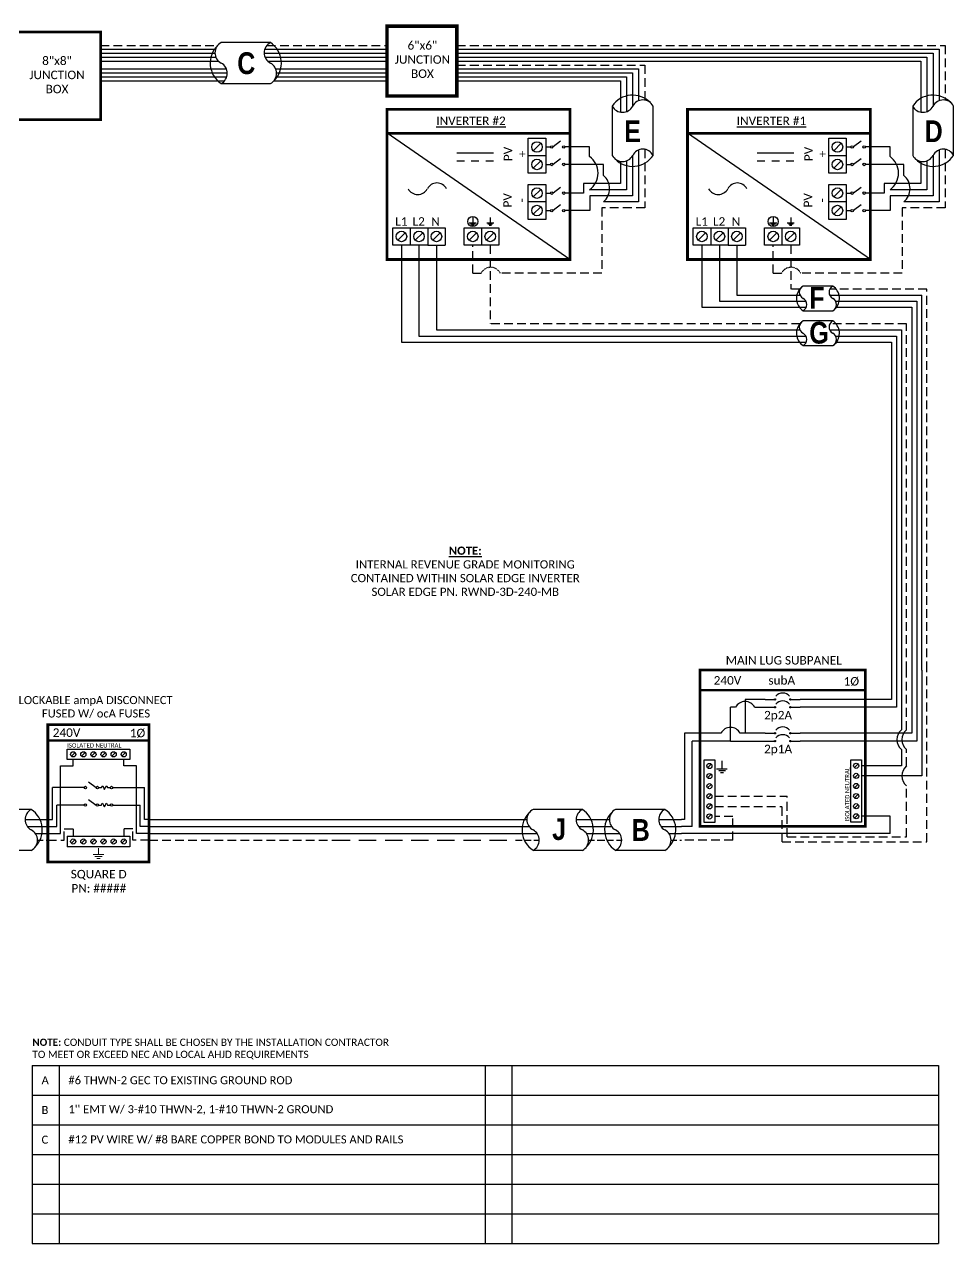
# Model space of a CAD drawing. Header units: feet. Extents: x 8865 to 9501, y 21602 to 22148.
# Drawn here: x 9101 to 9501, y 21602 to 22128 of the extents above; entities that cross this region are included whole.
import ezdxf

# ---------------------------------------------------------------- set-up
doc = ezdxf.new("R2010")
doc.units = ezdxf.units.FT
doc.header["$MEASUREMENT"] = 0
doc.linetypes.add('DASHED', pattern=[0.75, 0.5, -0.25])
doc.linetypes.add('HIDDEN', pattern=[0.375, 0.25, -0.125])
for name, color, linetype in [('ONE LINE BLOCKS', 7, 'Continuous'), ('TABLES', 7, 'Continuous'), ('TEXT', 7, 'Continuous'), ('Z - TITLEBLOCK TXT', 7, 'Continuous')]:
    doc.layers.add(name, color=color, linetype=linetype)
doc.styles.add('ONE LINE TXT', font='techb___.ttf')
doc.styles.get("Standard").update_dxf_attribs({"font": 'calibri.ttf'})

# ---------------------------------------------------------------- blocks, each defined once
blk = doc.blocks.new('2inverterSub')
at = {"layer": 'ONE LINE BLOCKS', "linetype": 'Continuous'}
h = blk.add_hatch(color=1, dxfattribs=at)
h.dxf.hatch_style = 1
edge = h.paths.add_edge_path()
edge.add_arc((40.28, 60.73), 0.291, 0, 360)
h = blk.add_hatch(color=1, dxfattribs=at)
h.dxf.hatch_style = 1
edge = h.paths.add_edge_path()
edge.add_arc((46.96, 60.73), 0.291, 0, 360)
h = blk.add_hatch(color=1, dxfattribs=at)
h.dxf.hatch_style = 1
edge = h.paths.add_edge_path()
edge.add_arc((40.28, 57.35), 0.291, 0, 360)
h = blk.add_hatch(color=1, dxfattribs=at)
h.dxf.hatch_style = 1
edge = h.paths.add_edge_path()
edge.add_arc((46.96, 57.35), 0.291, 0, 360)
h = blk.add_hatch(color=1, dxfattribs=at)
h.dxf.hatch_style = 1
edge = h.paths.add_edge_path()
edge.add_arc((40.28, 46.17), 0.291, 0, 360)
h = blk.add_hatch(color=1, dxfattribs=at)
h.dxf.hatch_style = 1
edge = h.paths.add_edge_path()
edge.add_arc((40.28, 42.79), 0.291, 0, 360)
h = blk.add_hatch(color=1, dxfattribs=at)
h.dxf.hatch_style = 1
edge = h.paths.add_edge_path()
edge.add_arc((46.96, 46.17), 0.291, 0, 360)
h = blk.add_hatch(color=1, dxfattribs=at)
h.dxf.hatch_style = 1
edge = h.paths.add_edge_path()
edge.add_arc((46.96, 42.79), 0.291, 0, 360)
at = {"color": 7, "linetype": 'Continuous'}
for p, q in [((90.5, 73.37), (90.5, 60.73)), ((99.2, 73.37), (99.2, 46.17)), ((36.09, 60.73), (27.43, 60.73)), ((27.43, 60.73), (27.43, 46.17)), ((90.5, 60.73), (51.15, 60.73)), ((17.02, 46.17), (1.34, 46.17)), ((1.34, 46.17), (1.34, 9)), ((36.09, 46.17), (25.26, 46.17)), ((99.2, 46.17), (51.15, 46.17)), ((1.34, 9), (0, 9))]:
    blk.add_line(p, q, dxfattribs=at)
at = {"color": 10, "linetype": 'Continuous'}
for p, q in [((92.67, 73.37), (92.67, 57.35)), ((101.37, 73.37), (101.37, 42.79)), ((21.14, 42.79), (21.14, 57.35)), ((23.31, 57.35), (21.14, 57.35)), ((31.55, 57.35), (36.09, 57.35)), ((92.67, 57.35), (51.15, 57.35)), ((21.14, 42.79), (4.63, 42.79)), ((4.63, 6), (4.63, 42.79)), ((21.14, 42.79), (36.09, 42.79)), ((101.37, 42.79), (51.15, 42.79)), ((4.63, 6), (0, 6))]:
    blk.add_line(p, q, dxfattribs=at)
at = {"color": 253, "linetype": 'Continuous'}
for p, q in [((94.85, 73.37), (94.85, 47.66)), ((103.55, 73.37), (103.55, 27.76)), ((94.85, 39.1), (94.85, 32.11)), ((94.85, 32.11), (77.54, 32.11)), ((103.55, 27.76), (77.54, 27.76)), ((89.88, 10.36), (77.54, 10.36)), ((89.88, 3), (89.88, 10.36)), ((89.88, 3), (0, 3))]:
    blk.add_line(p, q, dxfattribs=at)
at = {"color": 10, "linetype": 'Continuous'}
blk.add_arc((27.43, 55.19), 4.65, 27.6639, 152.3361, dxfattribs=at)
at = {"color": 7, "linetype": 'Continuous'}
blk.add_arc((21.14, 44.01), 4.65, 27.6639, 152.3361, dxfattribs=at)
at = {"color": 253, "linetype": 'Continuous'}
blk.add_arc((98.43, 43.38), 5.58, 129.9215, 230.0785, dxfattribs=at)
at = {"layer": 'ONE LINE BLOCKS', "lineweight": 50}
blk.add_line((8.04, 64.67), (79.2, 64.67), dxfattribs=at)
at = {"layer": 'ONE LINE BLOCKS', "lineweight": 50, "const_width": 1.19}
blk.add_lwpolyline([(8.04, 6.01), (8.04, 73.37), (79.2, 73.37), (79.2, 6.01)], close=True, dxfattribs=at)
at = {"layer": 'TEXT', "color": 92, "linetype": 'HIDDEN', "ltscale": 15}
for p, q in [((97.02, 47.66), (97.02, 73.37)), ((105.72, -0.66), (105.72, 73.37)), ((97.02, 32.03), (97.02, 39.1)), ((97.02, 1.52), (97.02, 23.48)), ((14.31, 18.99), (45.6, 18.99)), ((45.6, 1.52), (45.6, 18.99)), ((14.31, 14.64), (43.39, 14.64)), ((43.39, -0.66), (43.39, 14.64)), ((22.14, 10.28), (14.31, 10.28)), ((22.14, 0), (22.14, 10.28)), ((22.14, 0), (0, 0)), ((45.6, 1.52), (97.02, 1.52)), ((43.39, -0.66), (105.72, -0.66))]:
    blk.add_line(p, q, dxfattribs=at)
at = {"layer": 'TEXT', "color": 92, "linetype": 'HIDDEN', "flags": 128}
for points in [[(17.42, 34.26), (17.42, 30.76)], [(15.08, 30.76), (19.76, 30.76)], [(18.95, 29.89), (15.89, 29.89)], [(18.13, 29.02), (16.7, 29.02)]]:
    blk.add_lwpolyline(points, dxfattribs=at)
at = {"layer": 'TEXT', "color": 92, "linetype": 'Continuous', "ltscale": 4}
for centre in [(100.49, 43.38), (100.49, 27.76)]:
    blk.add_arc(centre, 5.51, 129.059, 230.941, dxfattribs=at)
at = {"layer": 'Z - TITLEBLOCK TXT', "color": 1, "linetype": 'Continuous'}
for p, q in [((9.77, 7.69), (9.77, 34.63)), ((9.77, 34.63), (14.31, 34.63)), ((14.31, 34.63), (14.31, 7.69)), ((73, 7.76), (73, 34.71)), ((73, 34.71), (77.54, 34.71)), ((77.54, 34.71), (77.54, 7.76)), ((14.31, 7.69), (9.77, 7.69)), ((77.54, 7.76), (73, 7.76))]:
    blk.add_line(p, q, dxfattribs=at)
at = {"layer": 'Z - TITLEBLOCK TXT', "color": 4, "linetype": 'Continuous'}
for p, q in [((12.83, 32.82), (11.25, 31.25)), ((76.06, 32.9), (74.49, 31.32)), ((12.83, 28.47), (11.25, 26.9)), ((76.06, 28.54), (74.49, 26.97)), ((12.83, 24.12), (11.25, 22.55)), ((76.06, 24.19), (74.49, 22.62)), ((12.83, 19.77), (11.25, 18.2)), ((76.06, 19.84), (74.49, 18.27)), ((12.83, 15.42), (11.25, 13.85)), ((12.83, 11.07), (11.25, 9.5)), ((76.06, 15.49), (74.49, 13.92)), ((76.06, 11.14), (74.49, 9.57))]:
    blk.add_line(p, q, dxfattribs=at)
at = {"layer": 'Z - TITLEBLOCK TXT', "color": 1, "linetype": 'Continuous', "flags": 128}
for points in [[(36.09, 60.73), (40.28, 60.73)], [(36.09, 60.73), (40.28, 60.73)], [(46.96, 60.73), (51.15, 60.73)], [(36.09, 57.35), (40.28, 57.35)], [(36.09, 57.35), (40.28, 57.35)], [(46.96, 57.35), (51.15, 57.35)], [(36.09, 46.17), (40.28, 46.17)], [(36.09, 46.17), (40.28, 46.17)], [(36.09, 42.79), (40.28, 42.79)], [(36.09, 42.79), (40.28, 42.79)], [(46.96, 46.17), (51.15, 46.17)], [(46.96, 42.79), (51.15, 42.79)]]:
    blk.add_lwpolyline(points, dxfattribs=at)
at = {"layer": 'Z - TITLEBLOCK TXT', "color": 1, "linetype": 'Continuous'}
for centre in [(40.28, 60.73), (46.96, 60.73), (40.28, 57.35), (46.96, 57.35), (40.28, 46.17), (40.28, 42.79), (46.96, 46.17), (46.96, 42.79)]:
    blk.add_circle(centre, 0.291, dxfattribs=at)
at = {"layer": 'Z - TITLEBLOCK TXT', "color": 4, "linetype": 'Continuous'}
for centre in [(12.04, 32.04), (75.27, 32.11), (12.04, 27.69), (75.27, 27.76), (12.04, 23.34), (75.27, 23.41), (12.04, 18.99), (75.27, 19.06), (75.27, 14.71), (12.04, 14.64), (12.04, 10.28), (75.27, 10.36)]:
    blk.add_circle(centre, 1.11, dxfattribs=at)
at = {"layer": 'Z - TITLEBLOCK TXT', "color": 1, "linetype": 'Continuous'}
for centre in [(43.62, 59.53), (43.62, 56.15), (43.62, 44.97), (43.62, 41.59)]:
    blk.add_arc(centre, 3.93, 40.3392, 139.6608, dxfattribs=at)
at = {"layer": 'TABLES', "color": 1, "linetype": 'Continuous'}
for s, p in [('2p2A', (35.59, 52.11)), ('2p1A', (35.59, 37.55))]:
    blk.add_text(s, height=3.658, dxfattribs=at).set_placement(p)
at = {"layer": 'TABLES', "color": 4, "linetype": 'Continuous'}
blk.add_text('ISOLATED NEUTRAL', height=1.8743, rotation=90, dxfattribs=at).set_placement((72.35, 8.12))
at = {"layer": 'TEXT', "color": 1, "attachment_point": 5}
for s, width, gutter_width, insert, char_height in [('MAIN LUG SUBPANEL ', 62.3984, 7.17, (44.08, 77.57), 3.6576), ('240V', 0.1481, 0.75, (19.83, 68.92), 3.658), ('subA', 0.1481, 0.75, (43.21, 68.92), 3.658), ('1Ø', 0.1481, 0.75, (73.19, 68.41), 3.658)]:
    blk.add_mtext_dynamic_manual_height_columns(s, width=width, gutter_width=gutter_width, heights=[0], dxfattribs=dict(at, insert=insert, char_height=char_height))
blk = doc.blocks.new('*U17')
at = {"color": 7, "linetype": 'Continuous'}
for p, q in [((-7.14, 13.31), (-28.39, 13.31)), ((-28.39, -4.31), (-7.14, -4.31))]:
    blk.add_line(p, q, dxfattribs=at)
at = {"color": 7}
for p, q in [((-35.53, 9), (-31.05, 9)), ((-9.81, 9), (0, 9))]:
    blk.add_line(p, q, dxfattribs=at)
at = {"color": 10}
for p, q in [((-35.53, 6), (-30.11, 6)), ((-8.87, 6), (0, 6))]:
    blk.add_line(p, q, dxfattribs=at)
at = {"color": 253}
for p, q in [((-35.53, 3), (-26.66, 3)), ((-5.41, 3), (0, 3))]:
    blk.add_line(p, q, dxfattribs=at)
at = {"color": 92, "linetype": 'HIDDEN', "ltscale": 10}
for p, q in [((-4.48, 0), (0, 0)), ((-35.53, 0), (-25.72, 0))]:
    blk.add_line(p, q, dxfattribs=at)
at = {"color": 7, "linetype": 'Continuous'}
for centre, start, end in [((-22.54, 4.5), 133.9732, 236.4265), ((-12.99, 4.5), 313.9732, 56.4265)]:
    blk.add_arc(centre, 10.58, start, end, dxfattribs=at)
at = {"linetype": 'Continuous'}
for centre, start, end in [((-26.08, 8.91), 117.6639, 242.3361), ((-4.83, 8.91), 117.6639, 242.3361), ((-30.7, 0.09), 297.6639, 62.3361), ((-9.45, 0.09), 297.6639, 62.3361)]:
    blk.add_arc(centre, 4.98, start, end, dxfattribs=at)
blk = doc.blocks.new('*U24')
at = {"color": 7, "linetype": 'Continuous'}
for p, q in [((-7.14, 13.31), (-28.39, 13.31)), ((-28.39, -4.31), (-7.14, -4.31))]:
    blk.add_line(p, q, dxfattribs=at)
at = {"color": 7}
for p, q in [((-35.53, 9), (-31.05, 9)), ((-9.81, 9), (0, 9))]:
    blk.add_line(p, q, dxfattribs=at)
at = {"color": 10}
for p, q in [((-35.53, 6), (-30.11, 6)), ((-8.87, 6), (0, 6))]:
    blk.add_line(p, q, dxfattribs=at)
at = {"color": 253}
for p, q in [((-35.53, 3), (-26.66, 3)), ((-5.41, 3), (0, 3))]:
    blk.add_line(p, q, dxfattribs=at)
at = {"color": 92, "linetype": 'HIDDEN', "ltscale": 10}
for p, q in [((-4.48, 0), (0, 0)), ((-35.53, 0), (-25.72, 0))]:
    blk.add_line(p, q, dxfattribs=at)
at = {"color": 7, "linetype": 'Continuous'}
for centre, start, end in [((-22.54, 4.5), 133.9732, 236.4265), ((-12.99, 4.5), 313.9732, 56.4265)]:
    blk.add_arc(centre, 10.58, start, end, dxfattribs=at)
at = {"linetype": 'Continuous'}
for centre, start, end in [((-26.08, 8.91), 117.6639, 242.3361), ((-4.83, 8.91), 117.6639, 242.3361), ((-30.7, 0.09), 297.6639, 62.3361), ((-9.45, 0.09), 297.6639, 62.3361)]:
    blk.add_arc(centre, 4.98, start, end, dxfattribs=at)
blk = doc.blocks.new('*U25')
at = {"lineweight": 50}
blk.add_line((-43.61, 43.06), (0, 43.06), dxfattribs=at)
at = {"color": 1, "linetype": 'Continuous'}
for p, q in [((-35.27, 34.78), (-35.27, 39.32)), ((-35.27, 39.32), (-8.32, 39.32)), ((-8.32, 39.32), (-8.32, 34.78)), ((-8.32, 34.78), (-35.27, 34.78)), ((-26.07, 25.18), (-22.81, 22.74)), ((-21.73, 22.73), (-20.49, 22.73)), ((-17.94, 22.73), (-16.7, 22.73)), ((-26.07, 17.65), (-22.81, 15.2)), ((-21.73, 15.2), (-20.49, 15.2)), ((-17.94, 15.2), (-16.7, 15.2)), ((-35.27, 1.76), (-8.32, 1.76)), ((-35.27, 1.76), (-35.27, -2.78)), ((-8.32, 1.76), (-8.32, -2.78)), ((-8.32, -2.78), (-35.27, -2.78))]:
    blk.add_line(p, q, dxfattribs=at)
at = {"color": 4, "linetype": 'Continuous'}
for p, q in [((-31.89, 37.83), (-33.46, 36.26)), ((-27.53, 37.83), (-29.11, 36.26)), ((-23.18, 37.83), (-24.76, 36.26)), ((-18.83, 37.83), (-20.41, 36.26)), ((-14.48, 37.83), (-16.06, 36.26)), ((-10.13, 37.83), (-11.7, 36.26)), ((-31.89, 0.28), (-33.46, -1.3)), ((-27.53, 0.28), (-29.11, -1.3)), ((-23.18, 0.28), (-24.76, -1.3)), ((-18.83, 0.28), (-20.41, -1.3)), ((-14.48, 0.28), (-16.06, -1.3)), ((-10.13, 0.28), (-11.7, -1.3))]:
    blk.add_line(p, q, dxfattribs=at)
at = {"color": 253, "linetype": 'Continuous'}
for p, q in [((-38.16, 3), (-38.16, 32.17)), ((-38.16, 32.17), (-32.67, 32.17)), ((-32.67, 32.17), (-32.67, 34.78)), ((-10.92, 32.17), (-10.92, 34.78)), ((-5.43, 32.17), (-10.92, 32.17)), ((-5.43, 3), (-5.43, 32.17)), ((-43.61, 3), (-38.16, 3)), ((0, 3), (-5.43, 3))]:
    blk.add_line(p, q, dxfattribs=at)
at = {"color": 7, "linetype": 'Continuous'}
for p, q in [((-27.97, 22.73), (-41.66, 22.73)), ((-41.66, 9), (-41.66, 22.73)), ((-15.62, 22.73), (-1.93, 22.73)), ((-1.93, 9), (-1.93, 22.73))]:
    blk.add_line(p, q, dxfattribs=at)
at = {"color": 10, "linetype": 'Continuous'}
for p, q in [((-27.97, 15.2), (-39.8, 15.2)), ((-39.8, 6), (-39.8, 15.2)), ((-15.62, 15.2), (-3.79, 15.19)), ((-3.79, 6), (-3.79, 15.2)), ((-43.61, 6), (-39.8, 6)), ((0, 6), (-3.79, 6))]:
    blk.add_line(p, q, dxfattribs=at)
at = {"color": 7}
for p, q in [((-43.61, 9), (-41.66, 9)), ((0, 9), (-1.93, 9))]:
    blk.add_line(p, q, dxfattribs=at)
at = {"color": 92, "linetype": 'HIDDEN', "ltscale": 15}
for p, q in [((-43.61, 0), (-36.58, 0)), ((-36.58, 0), (-36.58, 4.9)), ((-36.58, 4.9), (-32.67, 4.9)), ((-32.67, 4.9), (-32.67, 1.76)), ((-7.01, 4.9), (-10.92, 4.9)), ((-10.92, 4.9), (-10.92, 1.76)), ((-7.01, 0), (-7.01, 4.9)), ((0, 0), (-7.01, 0))]:
    blk.add_line(p, q, dxfattribs=at)
at = {"lineweight": 50, "const_width": 1.19}
blk.add_lwpolyline([(-43.61, -9.34), (-43.61, 49.84), (0, 49.84), (0, -9.34)], close=True, dxfattribs=at)
at = {"color": 92, "linetype": 'Continuous', "lineweight": 5, "ltscale": 0.05, "flags": 128}
for points in [[(-21.8, -3.32), (-21.8, -6.17)], [(-24.14, -6.17), (-19.45, -6.17)], [(-20.27, -7.03), (-23.32, -7.03)], [(-21.08, -7.9), (-22.51, -7.9)]]:
    blk.add_lwpolyline(points, dxfattribs=at)
at = {"color": 4, "linetype": 'Continuous'}
for centre in [(-32.67, 37.05), (-28.32, 37.05), (-23.97, 37.05), (-19.62, 37.05), (-15.27, 37.05), (-10.92, 37.05), (-32.67, -0.51), (-28.32, -0.51), (-23.97, -0.51), (-19.62, -0.51), (-15.27, -0.51), (-10.92, -0.51)]:
    blk.add_circle(centre, 1.11, dxfattribs=at)
at = {"color": 1, "linetype": 'Continuous'}
for centre in [(-27.43, 22.73), (-22.27, 22.73), (-16.16, 22.73), (-27.43, 15.2), (-22.27, 15.2), (-16.16, 15.19)]:
    blk.add_circle(centre, 0.541, dxfattribs=at)
for points in [[(-20.49, 22.73), (-20.12, 23.49), (-19.22, 21.97), (-18.39, 23.49), (-17.94, 22.73)], [(-20.49, 15.2), (-20.12, 15.96), (-19.22, 14.43), (-18.39, 15.96), (-17.94, 15.2)]]:
    blk.add_spline(points, degree=3, dxfattribs=at)
at = {"color": 7}
blk.add_blockref('*U24', (-43.61, 0), dxfattribs=at)
at = {"color": 4, "linetype": 'Continuous'}
blk.add_text('ISOLATED NEUTRAL', height=1.8743, dxfattribs=at).set_placement((-35.32, 39.97))
at = {"color": 1}
for s, width, gutter_width, heights, insert, char_height, attachment_point in [('\\A1;\\pi2.6661;LOCKABLE ampA DISCONNECT \\P\\pi12.722;FUSED W/ ocA FUSES', 71.8931, 92.23, [18.56], (-58.88, 62.16), 3.4544, 1), ('240V', 0.1481, 0.75, [0], (-35.55, 46.4), 3.658, 5), ('1Ø', 0.1481, 0.75, [0], (-4.98, 46.1), 3.658, 5), ('\\A1;\\pi5.5987,t23.887;SQUARE D\\P\\pi5.8899,t24.178;PN: #####', 35.0816, 28.88, [13.54], (-39.35, -12.75), 3.6576, 1)]:
    blk.add_mtext_dynamic_manual_height_columns(s, width=width, gutter_width=gutter_width, heights=heights, dxfattribs=dict(at, insert=insert, char_height=char_height, attachment_point=attachment_point))
blk = doc.blocks.new('*U23')
at = {"color": 7}
blk.add_line((-79.14, 9), (0, 9), dxfattribs=at)
at = {"color": 10}
blk.add_line((-79.14, 6), (0, 6), dxfattribs=at)
at = {"color": 253}
blk.add_line((-79.14, 3), (0, 3), dxfattribs=at)
at = {"color": 92, "linetype": 'HIDDEN', "ltscale": 15}
blk.add_line((-79.14, 0), (0, 0), dxfattribs=at)
blk = doc.blocks.new('*T21')
at = {"linetype": 'ByBlock', "lineweight": -2, "transparency": 16777216}
for p, q in [((0, 0), (390.51, 0)), ((0, 0), (0, -76.8)), ((11.58, 0), (11.58, -76.8)), ((195.1, 0), (195.1, -76.8)), ((206.68, 0), (206.68, -76.8)), ((390.51, 0), (390.51, -76.8)), ((0, -12.8), (390.51, -12.8)), ((0, -25.61), (390.51, -25.61)), ((0, -38.41), (390.51, -38.41)), ((0, -51.22), (390.51, -51.22)), ((0, -64.02), (390.51, -64.02)), ((0, -76.8), (390.51, -76.8))]:
    blk.add_line(p, q, dxfattribs=at)
at = {"color": 0, "linetype": 'Continuous', "transparency": 16777216, "char_height": 3.4544, "attachment_point": 4}
for s, insert, width in [('{\\fCalibri|b0|i0|c0;A', (4.06, -6.4), 3.4544), ('{\\fCalibri|b0|i0|c0;#6 THWN-2 GEC TO EXISTING GROUND ROD', (15.65, -6.4), 175.3856), ('{\\fCalibri|b0|i0|c0;', (199.16, -6.4), 3.4544), ('{\\fCalibri|b0|i0|c0;', (210.74, -6.4), 175.7027), ('{\\fCalibri|b0|i0|c0;B', (4.06, -19.21), 3.4544), ("{\\fCalibri|b0|i0|c0;1'' EMT W/ 3-#10 THWN-2, 1-#10 THWN-2 GROUND", (15.65, -19.21), 175.3856), ('{\\fCalibri|b0|i0|c0;', (199.16, -19.21), 3.4544), ('{\\fCalibri|b0|i0|c0;', (210.74, -19.21), 175.7027), ('{\\fCalibri|b0|i0|c0;C', (4.06, -32.01), 3.4544), ('{\\fCalibri|b0|i0|c0;#12 PV WIRE W/ #8 BARE COPPER BOND TO MODULES AND RAILS', (15.65, -32.01), 175.3856), ('{\\fCalibri|b0|i0|c0;', (199.16, -32.01), 3.4544), ('{\\fCalibri|b0|i0|c0;', (210.74, -32.01), 175.7027), ('{\\fCalibri|b0|i0|c0;', (4.06, -44.82), 3.4544), ('{\\fCalibri|b0|i0|c0;', (15.65, -44.82), 175.3856), ('{\\fCalibri|b0|i0|c0;', (199.16, -44.82), 3.4544), ('{\\fCalibri|b0|i0|c0;', (210.74, -44.82), 175.7027), ('{\\fCalibri|b0|i0|c0;', (4.06, -57.62), 3.4544), ('{\\fCalibri|b0|i0|c0;', (15.65, -57.62), 175.3856), ('{\\fCalibri|b0|i0|c0;', (199.16, -57.62), 3.4544), ('{\\fCalibri|b0|i0|c0;', (210.74, -57.62), 175.7027), ('{\\fCalibri|b0|i0|c0;', (4.06, -70.41), 3.4544), ('{\\fCalibri|b0|i0|c0;', (15.65, -70.41), 175.3856), ('{\\fCalibri|b0|i0|c0;', (199.16, -70.41), 3.4544), ('{\\fCalibri|b0|i0|c0;', (210.74, -70.41), 175.7027)]:
    blk.add_mtext(s, dxfattribs=dict(at, insert=insert, width=width))
blk = doc.blocks.new('6x6box')
at = {"lineweight": 50, "const_width": 1.53}
blk.add_lwpolyline([(30.1, 0), (0, 0), (0, 30.1), (30.1, 30.1)], close=True, dxfattribs=at)
at = {"color": 1, "insert": (15.24, 15.71), "char_height": 3.6576, "width": 0.4767, "attachment_point": 5}
blk.add_mtext('6"x6"  JUNCTION BOX  ', dxfattribs=at)
blk = doc.blocks.new('8x8box')
at = {"lineweight": 50, "const_width": 1.19}
blk.add_lwpolyline([(37.78, 0), (0, 0), (0, 37.78), (37.78, 37.78)], close=True, dxfattribs=at)
at = {"color": 1, "insert": (19.03, 19.26), "char_height": 3.6576, "attachment_point": 5}
blk.add_mtext_dynamic_manual_height_columns('8"x8"  JUNCTION BOX ', width=0.4767, gutter_width=7.17, heights=[0], dxfattribs=at)
blk = doc.blocks.new('*U29')
at = {"color": 7}
blk.add_line((-79.14, 9), (0, 9), dxfattribs=at)
at = {"color": 10}
blk.add_line((-79.14, 6), (0, 6), dxfattribs=at)
at = {"color": 253}
blk.add_line((-79.14, 3), (0, 3), dxfattribs=at)
at = {"color": 92, "linetype": 'DASHED', "ltscale": 15}
blk.add_line((-79.14, 0), (0, 0), dxfattribs=at)
at = {"color": 1, "insert": (-22.08, 115.96), "char_height": 3.5433, "attachment_point": 5}
blk.add_mtext_dynamic_manual_height_columns('{\\fCalibri|b1|i0|c0|p34;\\LNOTE:\\P}INTERNAL REVENUE GRADE MONITORING\\PCONTAINED WITHIN SOLAR EDGE INVERTER\\PSOLAR EDGE PN. RWND-3D-240-MB', width=99.534, gutter_width=7.17, heights=[0], dxfattribs=at)

msp = doc.modelspace()

# ---------------------------------------------------------------- linework, layer by layer
at = {"color": 7, "linetype": 'Continuous'}
for p, q in [((9207.02, 22119.7), (9185.78, 22119.7)), ((9133.85, 22115.12), (9183.12, 22115.12)), ((9204.36, 22115.12), (9257.37, 22115.12)), ((9287.37, 22115.12), (9492.46, 22115.12)), ((9492.46, 22115.12), (9492.46, 22092.23)), ((9133.85, 22111.73), (9184.61, 22111.73)), ((9205.86, 22111.74), (9257.26, 22111.74)), ((9287.37, 22111.73), (9487.22, 22111.73)), ((9487.22, 22111.73), (9487.22, 22089.75)), ((9133.85, 22106.66), (9188.44, 22106.66)), ((9133.85, 22103.27), (9187.27, 22103.27)), ((9208.52, 22103.27), (9257.37, 22103.27)), ((9209.69, 22106.66), (9257.37, 22106.66)), ((9287.37, 22106.66), (9363.03, 22106.66)), ((9287.37, 22103.27), (9357.79, 22103.27)), ((9357.79, 22103.27), (9357.79, 22089.75)), ((9363.03, 22106.66), (9363.03, 22092.23)), ((9185.78, 22102.08), (9207.02, 22102.08)), ((9354.27, 22092.33), (9354.27, 22071.09)), ((9371.9, 22071.09), (9371.9, 22092.33)), ((9483.7, 22092.33), (9483.7, 22071.09)), ((9501.33, 22071.09), (9501.33, 22092.33)), ((9336.04, 22026.23), (9257.26, 22080.6)), ((9465.47, 22026.23), (9386.7, 22080.6)), ((9303.09, 22071.99), (9287.32, 22071.99)), ((9432.52, 22071.99), (9416.75, 22071.99)), ((9290.61, 22068.59), (9287.32, 22068.59)), ((9296.85, 22068.59), (9293.56, 22068.59)), ((9303.09, 22068.59), (9299.79, 22068.59)), ((9357.79, 22068.5), (9357.79, 22058.93)), ((9363.03, 22070.99), (9363.03, 22053.69)), ((9420.05, 22068.59), (9416.75, 22068.59)), ((9426.28, 22068.59), (9422.99, 22068.59)), ((9432.52, 22068.59), (9429.22, 22068.59)), ((9487.22, 22068.5), (9487.22, 22058.93)), ((9492.46, 22070.99), (9492.46, 22053.69)), ((9357.79, 22058.93), (9341.95, 22058.93)), ((9341.95, 22058.93), (9341.95, 22054.83)), ((9487.22, 22058.93), (9471.38, 22058.93)), ((9471.38, 22058.93), (9471.38, 22054.83)), ((9341.95, 22054.83), (9333.78, 22054.83)), ((9363.03, 22053.69), (9344.57, 22053.69)), ((9344.57, 22053.69), (9344.57, 22047.29)), ((9471.38, 22054.83), (9463.32, 22054.83)), ((9492.46, 22053.69), (9474, 22053.69)), ((9474, 22053.69), (9474, 22047.29)), ((9344.57, 22047.29), (9333.89, 22047.29)), ((9474, 22047.29), (9463.32, 22047.29)), ((9263.48, 22032.4), (9263.48, 21990.58)), ((9392.91, 22032.4), (9392.91, 22005.6)), ((9449.29, 22014.76), (9436.48, 22014.76)), ((9392.91, 22005.6), (9437.84, 22005.6)), ((9436.48, 22004.13), (9449.29, 22004.13)), ((9450.65, 22005.6), (9483.29, 22005.6)), ((9483.29, 22005.6), (9483.29, 21849.24)), ((9449.29, 21999.74), (9436.48, 21999.74)), ((9263.48, 21990.58), (9437.84, 21990.58)), ((9436.48, 21989.1), (9449.29, 21989.1)), ((9450.65, 21990.58), (9474.59, 21990.58)), ((9474.59, 21990.58), (9474.59, 21849.24))]:
    msp.add_line(p, q, dxfattribs=at)
at = {"color": 92, "linetype": 'HIDDEN', "ltscale": 15}
for p, q in [((9133.85, 22118.5), (9184.29, 22118.5)), ((9205.53, 22118.5), (9257.37, 22118.5)), ((9287.37, 22118.5), (9497.7, 22118.5)), ((9497.7, 22118.5), (9497.7, 22094.94)), ((9287.37, 22110.04), (9368.27, 22110.04)), ((9368.27, 22110.04), (9368.27, 22094.94)), ((9368.27, 22073.69), (9368.27, 22048.44)), ((9497.7, 22073.69), (9497.7, 22048.44)), ((9368.27, 22048.44), (9349.77, 22048.44)), ((9349.77, 22048.44), (9349.77, 22020.36)), ((9497.7, 22048.44), (9479.2, 22048.44)), ((9479.2, 22048.44), (9479.2, 22020.36)), ((9294.19, 22020.36), (9294.19, 22032.4)), ((9301.72, 22032.4), (9301.72, 21998.47)), ((9423.62, 22020.36), (9423.62, 22032.4)), ((9431.15, 22032.4), (9431.15, 22013.49)), ((9294.19, 22020.36), (9297.79, 22020.36)), ((9349.77, 22020.36), (9306.03, 22020.36)), ((9423.62, 22020.36), (9427.22, 22020.36)), ((9479.2, 22020.36), (9435.46, 22020.36)), ((9435.21, 22013.49), (9431.15, 22013.49)), ((9489.81, 22013.49), (9448.02, 22013.49)), ((9489.81, 21849.24), (9489.81, 22013.49)), ((9435.21, 21998.47), (9301.72, 21998.47)), ((9481.11, 21998.47), (9448.02, 21998.47)), ((9481.11, 21849.24), (9481.11, 21998.47))]:
    msp.add_line(p, q, dxfattribs=at)
at = {"color": 10, "linetype": 'Continuous'}
for p, q in [((9133.85, 22116.81), (9183.35, 22116.81)), ((9204.59, 22116.81), (9257.42, 22116.81)), ((9287.37, 22116.81), (9495.08, 22116.81)), ((9495.08, 22116.81), (9495.08, 22094.65)), ((9133.85, 22113.43), (9183.48, 22113.43)), ((9204.72, 22113.43), (9257.36, 22113.43)), ((9287.37, 22113.43), (9489.84, 22113.43)), ((9489.84, 22113.43), (9489.84, 22089.98)), ((9133.85, 22108.35), (9188.08, 22108.35)), ((9133.85, 22104.97), (9188.21, 22104.97)), ((9209.32, 22108.35), (9257.58, 22108.35)), ((9209.45, 22104.97), (9257.54, 22104.97)), ((9287.37, 22108.35), (9365.65, 22108.35)), ((9287.37, 22104.97), (9360.41, 22104.97)), ((9360.41, 22104.97), (9360.41, 22089.98)), ((9365.65, 22108.35), (9365.65, 22094.65)), ((9344.52, 22074.72), (9333.89, 22074.72)), ((9344.52, 22070.62), (9344.52, 22074.72)), ((9365.65, 22073.4), (9365.65, 22051.07)), ((9473.95, 22074.72), (9463.32, 22074.72)), ((9473.95, 22070.62), (9473.95, 22074.72)), ((9495.08, 22073.4), (9495.08, 22051.07)), ((9350.48, 22067.19), (9333.89, 22067.19)), ((9350.48, 22062.46), (9350.48, 22067.19)), ((9360.41, 22068.73), (9360.41, 22056.31)), ((9479.91, 22067.19), (9463.32, 22067.19)), ((9479.91, 22062.46), (9479.91, 22067.19)), ((9489.84, 22068.73), (9489.84, 22056.31)), ((9360.41, 22056.31), (9344.52, 22056.31)), ((9489.84, 22056.31), (9473.95, 22056.31)), ((9365.65, 22051.07), (9350.48, 22051.07)), ((9495.08, 22051.07), (9479.91, 22051.07)), ((9271.01, 22032.4), (9271.01, 21993.21)), ((9400.45, 22032.4), (9400.45, 22008.23)), ((9400.45, 22008.23), (9437.71, 22008.23)), ((9450.52, 22008.23), (9485.46, 22008.23)), ((9485.46, 22008.23), (9485.46, 21849.24)), ((9271.01, 21993.21), (9437.71, 21993.21)), ((9450.52, 21993.21), (9476.76, 21993.21)), ((9476.76, 21993.21), (9476.76, 21849.24))]:
    msp.add_line(p, q, dxfattribs=at)
at = {"color": 1, "linetype": 'Continuous'}
for p, q in [((9318.08, 22063.42), (9318.08, 22078.49)), ((9318.08, 22078.49), (9325.61, 22078.49)), ((9318.08, 22063.42), (9318.08, 22078.49)), ((9325.61, 22078.49), (9325.61, 22063.42)), ((9325.61, 22078.49), (9325.61, 22070.95)), ((9332.04, 22077.18), (9328.78, 22074.74)), ((9447.51, 22063.42), (9447.51, 22078.49)), ((9447.51, 22078.49), (9455.05, 22078.49)), ((9447.51, 22063.42), (9447.51, 22078.49)), ((9455.05, 22078.49), (9455.05, 22063.42)), ((9455.05, 22078.49), (9455.05, 22070.95)), ((9461.47, 22077.18), (9458.21, 22074.74)), ((9325.61, 22074.72), (9327.65, 22074.72)), ((9455.05, 22074.72), (9457.08, 22074.72)), ((9325.61, 22070.95), (9318.08, 22070.95)), ((9325.61, 22067.19), (9327.65, 22067.19)), ((9332.04, 22069.65), (9328.78, 22067.21)), ((9455.05, 22070.95), (9447.51, 22070.95)), ((9455.05, 22067.19), (9457.08, 22067.19)), ((9461.47, 22069.65), (9458.21, 22067.21)), ((9325.61, 22063.42), (9318.08, 22063.42)), ((9455.05, 22063.42), (9447.51, 22063.42)), ((9318.08, 22043.52), (9318.08, 22058.59)), ((9318.08, 22058.59), (9325.61, 22058.59)), ((9325.61, 22058.59), (9325.61, 22051.06)), ((9332.04, 22057.29), (9328.78, 22054.84)), ((9447.51, 22043.52), (9447.51, 22058.59)), ((9447.51, 22058.59), (9455.05, 22058.59)), ((9455.05, 22058.59), (9455.05, 22051.06)), ((9461.47, 22057.29), (9458.21, 22054.84)), ((9325.61, 22051.06), (9318.08, 22051.06)), ((9325.61, 22054.83), (9327.65, 22054.83)), ((9325.61, 22051.06), (9325.61, 22043.52)), ((9455.05, 22051.06), (9447.51, 22051.06)), ((9455.05, 22054.83), (9457.08, 22054.83)), ((9455.05, 22051.06), (9455.05, 22043.52)), ((9325.61, 22047.29), (9327.65, 22047.29)), ((9332.04, 22049.75), (9328.78, 22047.31)), ((9455.05, 22047.29), (9457.08, 22047.29)), ((9461.47, 22049.75), (9458.21, 22047.31)), ((9325.61, 22043.52), (9318.08, 22043.52)), ((9455.05, 22043.52), (9447.51, 22043.52)), ((9259.71, 22039.93), (9274.78, 22039.93)), ((9259.71, 22032.4), (9259.71, 22039.93)), ((9259.71, 22039.93), (9267.25, 22039.93)), ((9267.25, 22039.93), (9267.25, 22032.4)), ((9274.78, 22039.93), (9274.78, 22032.4)), ((9274.78, 22039.93), (9282.32, 22039.93)), ((9282.32, 22039.93), (9282.32, 22032.4)), ((9290.42, 22039.93), (9305.49, 22039.93)), ((9290.42, 22032.4), (9290.42, 22039.93)), ((9290.42, 22039.93), (9297.95, 22039.93)), ((9297.95, 22039.93), (9297.95, 22032.4)), ((9305.49, 22039.93), (9305.49, 22032.4)), ((9389.14, 22039.93), (9404.21, 22039.93)), ((9389.14, 22032.4), (9389.14, 22039.93)), ((9389.14, 22039.93), (9396.68, 22039.93)), ((9396.68, 22039.93), (9396.68, 22032.4)), ((9404.21, 22039.93), (9404.21, 22032.4)), ((9404.21, 22039.93), (9411.75, 22039.93)), ((9411.75, 22039.93), (9411.75, 22032.4)), ((9419.85, 22039.93), (9434.92, 22039.93)), ((9419.85, 22032.4), (9419.85, 22039.93)), ((9419.85, 22039.93), (9427.39, 22039.93)), ((9427.39, 22039.93), (9427.39, 22032.4)), ((9434.92, 22039.93), (9434.92, 22032.4)), ((9274.78, 22032.4), (9259.71, 22032.4)), ((9274.78, 22032.4), (9282.32, 22032.4)), ((9305.49, 22032.4), (9290.42, 22032.4)), ((9404.21, 22032.4), (9389.14, 22032.4)), ((9404.21, 22032.4), (9411.75, 22032.4)), ((9434.92, 22032.4), (9419.85, 22032.4))]:
    msp.add_line(p, q, dxfattribs=at)
at = {"color": 4, "linetype": 'Continuous'}
for p, q in [((9323.45, 22076.33), (9320.24, 22073.11)), ((9452.89, 22076.33), (9449.67, 22073.11)), ((9323.45, 22068.79), (9320.24, 22065.58)), ((9452.89, 22068.79), (9449.67, 22065.58)), ((9323.45, 22056.43), (9320.24, 22053.22)), ((9452.89, 22056.43), (9449.67, 22053.22)), ((9323.45, 22048.9), (9320.24, 22045.68)), ((9452.89, 22048.9), (9449.67, 22045.68)), ((9265.09, 22037.77), (9261.87, 22034.56)), ((9272.62, 22037.77), (9269.41, 22034.56)), ((9280.16, 22037.77), (9276.94, 22034.56)), ((9295.79, 22037.77), (9292.58, 22034.56)), ((9303.33, 22037.77), (9300.11, 22034.56)), ((9394.52, 22037.77), (9391.3, 22034.56)), ((9402.05, 22037.77), (9398.84, 22034.56)), ((9409.59, 22037.77), (9406.37, 22034.56)), ((9425.23, 22037.77), (9422.01, 22034.56)), ((9432.76, 22037.77), (9429.55, 22034.56))]:
    msp.add_line(p, q, dxfattribs=at)
at = {"color": 253, "linetype": 'Continuous'}
for p, q in [((9278.55, 22032.4), (9278.55, 21995.84)), ((9407.98, 22032.4), (9407.98, 22010.86)), ((9407.98, 22010.86), (9435.14, 22010.86)), ((9447.95, 22010.86), (9487.64, 22010.86)), ((9487.64, 21849.24), (9487.64, 22010.86)), ((9278.55, 21995.84), (9435.14, 21995.84)), ((9447.95, 21995.84), (9478.94, 21995.84)), ((9478.94, 21995.84), (9478.94, 21849.24))]:
    msp.add_line(p, q, dxfattribs=at)
at = {"lineweight": 50, "const_width": 1.19}
for points in [[(9257.26, 22026.23), (9257.26, 22090.89), (9336.04, 22090.89), (9336.04, 22026.23)], [(9257.26, 22080.6), (9257.26, 22090.89), (9336.04, 22090.89), (9336.04, 22080.6)], [(9386.7, 22026.23), (9386.7, 22090.89), (9465.47, 22090.89), (9465.47, 22026.23)], [(9386.7, 22080.6), (9386.7, 22090.89), (9465.47, 22090.89), (9465.47, 22080.6)]]:
    msp.add_lwpolyline(points, close=True, dxfattribs=at)
at = {"color": 92, "linetype": 'Continuous', "flags": 128}
for points in [[(9292.65, 22042.04), (9295.72, 22042.04)], [(9295.19, 22041.47), (9293.18, 22041.47)], [(9294.66, 22040.9), (9293.71, 22040.9)], [(9294.19, 22044.34), (9294.19, 22042.04)], [(9300.18, 22042.04), (9303.26, 22042.04)], [(9302.72, 22041.47), (9300.72, 22041.47)], [(9302.19, 22040.9), (9301.25, 22040.9)], [(9301.72, 22044.34), (9301.72, 22042.04)], [(9422.08, 22042.04), (9425.15, 22042.04)], [(9424.62, 22041.47), (9422.61, 22041.47)], [(9423.62, 22044.34), (9423.62, 22042.04)], [(9429.62, 22042.04), (9432.69, 22042.04)], [(9432.16, 22041.47), (9430.15, 22041.47)], [(9431.15, 22044.34), (9431.15, 22042.04)]]:
    msp.add_lwpolyline(points, dxfattribs=at)
at = {"color": 92, "linetype": 'HIDDEN', "flags": 128}
for points in [[(9424.09, 22040.9), (9423.15, 22040.9)], [(9431.62, 22040.9), (9430.68, 22040.9)]]:
    msp.add_lwpolyline(points, dxfattribs=at)
at = {"color": 4, "linetype": 'Continuous'}
for centre in [(9321.85, 22074.72), (9451.28, 22074.72), (9321.85, 22067.19), (9451.28, 22067.19), (9321.85, 22054.83), (9451.28, 22054.83), (9321.85, 22047.29), (9451.28, 22047.29), (9263.48, 22036.16), (9271.01, 22036.16), (9278.55, 22036.16), (9294.19, 22036.16), (9301.72, 22036.16), (9392.91, 22036.16), (9400.45, 22036.16), (9407.98, 22036.16), (9423.62, 22036.16), (9431.15, 22036.16)]:
    msp.add_circle(centre, 2.27, dxfattribs=at)
at = {"color": 1, "linetype": 'Continuous'}
for centre in [(9328.19, 22074.72), (9333.35, 22074.72), (9457.62, 22074.72), (9462.78, 22074.72), (9328.19, 22067.19), (9333.35, 22067.19), (9457.62, 22067.19), (9462.78, 22067.19), (9328.19, 22054.83), (9333.35, 22054.83), (9457.62, 22054.83), (9462.78, 22054.83), (9328.19, 22047.29), (9333.35, 22047.29), (9457.62, 22047.29), (9462.78, 22047.29)]:
    msp.add_circle(centre, 0.541, dxfattribs=at)
at = {"color": 92, "linetype": 'Continuous'}
for centre in [(9294.19, 22042.6), (9423.62, 22042.6)]:
    msp.add_circle(centre, 2.17, dxfattribs=at)
at = {"linetype": 'Continuous'}
for centre, radius, start, end in [((9188.09, 22115.3), 4.98, 117.6639, 242.3361), ((9209.33, 22115.3), 4.98, 117.6639, 242.3361), ((9183.47, 22106.48), 4.98, 297.6639, 62.3361), ((9204.71, 22106.48), 4.98, 297.6639, 62.3361), ((9367.49, 22090.02), 4.98, 27.6639, 152.3361), ((9496.92, 22090.02), 4.98, 27.6639, 152.3361), ((9358.68, 22094.64), 4.98, 207.6639, 332.3361), ((9488.11, 22094.64), 4.98, 207.6639, 332.3361), ((9367.49, 22068.78), 4.98, 27.6639, 152.3361), ((9496.92, 22068.78), 4.98, 27.6639, 152.3361), ((9358.68, 22073.4), 4.98, 207.6639, 332.3361), ((9488.11, 22073.4), 4.98, 207.6639, 332.3361), ((9270.5, 22058.86), 4.65, 207.6639, 332.3361), ((9278.74, 22054.54), 4.65, 27.6639, 152.3361), ((9399.93, 22058.86), 4.65, 207.6639, 332.3361), ((9408.17, 22054.54), 4.65, 27.6639, 152.3361), ((9437.87, 22012.1), 3, 117.6639, 242.3361), ((9450.68, 22012.1), 3, 117.6639, 242.3361), ((9435.08, 22006.79), 3, 297.6639, 62.3361), ((9447.9, 22006.79), 3, 297.6639, 62.3361), ((9437.87, 21997.08), 3, 117.6639, 242.3361), ((9450.68, 21997.08), 3, 117.6639, 242.3361), ((9435.08, 21991.76), 3, 297.6639, 62.3361), ((9447.9, 21991.76), 3, 297.6639, 62.3361)]:
    msp.add_arc(centre, radius, start, end, dxfattribs=at)
at = {"color": 7, "linetype": 'Continuous'}
for centre, radius, start, end in [((9201.17, 22110.89), 10.58, 313.9732, 56.4265), ((9191.63, 22110.89), 10.58, 133.9732, 236.4265), ((9363.08, 22086.48), 10.58, 43.9732, 146.4265), ((9492.52, 22086.48), 10.58, 43.9732, 146.4265), ((9363.08, 22076.94), 10.58, 223.9732, 326.4265), ((9492.52, 22076.94), 10.58, 223.9732, 326.4265), ((9440, 22009.44), 6.38, 133.9732, 236.4265), ((9445.76, 22009.44), 6.38, 313.9732, 56.4265), ((9440, 21994.42), 6.38, 133.9732, 236.4265), ((9445.76, 21994.42), 6.38, 313.9732, 56.4265)]:
    msp.add_arc(centre, radius, start, end, dxfattribs=at)
at = {"color": 10, "linetype": 'Continuous'}
for centre, radius, start, end in [((9339.39, 22063.46), 8.8, 305.6505, 54.3495), ((9468.82, 22063.46), 8.8, 305.6505, 54.3495), ((9345.71, 22056.77), 7.43, 309.9338, 50.0662), ((9475.14, 22056.77), 7.43, 309.9338, 50.0662)]:
    msp.add_arc(centre, radius, start, end, dxfattribs=at)
at = {"color": 92, "linetype": 'HIDDEN', "ltscale": 0.3}
for centre in [(9301.91, 22018.2), (9431.34, 22018.2)]:
    msp.add_arc(centre, 4.65, 27.6639, 152.3361, dxfattribs=at)

# ---------------------------------------------------------------- block references
at = {"color": 7}
for name, p in [('8x8box', (9096.07, 22086.5)), ('6x6box', (9257.26, 22096.68)), ('*U29', (9313.03, 21775.87)), ('2inverterSub', (9384.09, 21775.87)), ('*U25', (9154.75, 21775.87)), ('*U17', (9348.56, 21775.87)), ('*U17', (9384.09, 21775.87)), ('*U23', (9233.89, 21775.87))]:
    msp.add_blockref(name, p, dxfattribs=at)
msp.add_blockref('*T21', (9104.37, 21678.84))

# ---------------------------------------------------------------- texts
at = {"color": 1, "linetype": 'Continuous'}
for s, p in [('%%UINVERTER #2', (9278.47, 22084.15)), ('%%UINVERTER #1', (9407.91, 22084.15))]:
    msp.add_text(s, height=3.6576, dxfattribs=at).set_placement(p)
at = {"color": 1, "linetype": 'Continuous', "char_height": 9.3833, "attachment_point": 1, "style": 'ONE LINE TXT'}
for s, insert in [('{\\W1;\\C256;C}', (9192.75, 22115.52)), ('{\\W1;\\C256;E}', (9359.44, 22086.18)), ('{\\W1;\\C256;D}', (9488.87, 22086.18)), ('{\\W1;\\C256;F}', (9439.17, 22014.38)), ('{\\W1;\\C256;G}', (9439.17, 21999.36)), ('{\\W1;\\C256;J}', (9328.39, 21785.41)), ('{\\W1;\\C256;B}', (9362.67, 21785))]:
    msp.add_mtext_dynamic_manual_height_columns(s, width=0.1385, gutter_width=2.13, heights=[0], dxfattribs=dict(at, insert=insert))
at = {"color": 1, "char_height": 3.658, "attachment_point": 5, "rotation": 90}
for s, width, insert in [('PV +', 2.8378, (9312.44, 22071.7)), ('PV +', 2.8378, (9441.87, 22071.7)), ('PV -', 2.8013, (9312.21, 22051.73)), ('PV -', 2.8013, (9441.64, 22051.73))]:
    msp.add_mtext_dynamic_manual_height_columns(s, width=width, gutter_width=0.75, heights=[0], dxfattribs=dict(at, insert=insert))
at = {"color": 1, "attachment_point": 5}
for s, insert, char_height in [('L1', (9263.42, 22042.57), 3.658), ('L2', (9270.89, 22042.6), 3.658), ('N', (9278.14, 22042.55), 3.66), ('L1', (9392.86, 22042.57), 3.658), ('L2', (9400.32, 22042.6), 3.658), ('N', (9407.57, 22042.55), 3.66)]:
    msp.add_mtext_dynamic_manual_height_columns(s, width=0.1481, gutter_width=0.75, heights=[0], dxfattribs=dict(at, insert=insert, char_height=char_height))
at = {"color": 10, "insert": (9104.47, 21690.38), "char_height": 3.10896, "attachment_point": 1}
msp.add_mtext_dynamic_manual_height_columns('\\A1;{\\fCalibri|b1|i0|c0|p34;NOTE:} {\\A0;\\H1.0052x;CONDUIT TYPE SHALL BE CHOSEN BY THE INSTALLATION CONTRACTOR\\PTO MEET OR EXCEED NEC AND LOCAL AHJD REQUIREMENTS}', width=164.3528, gutter_width=0, heights=[9.89], dxfattribs=at)

doc.saveas('drawing.dxf')
